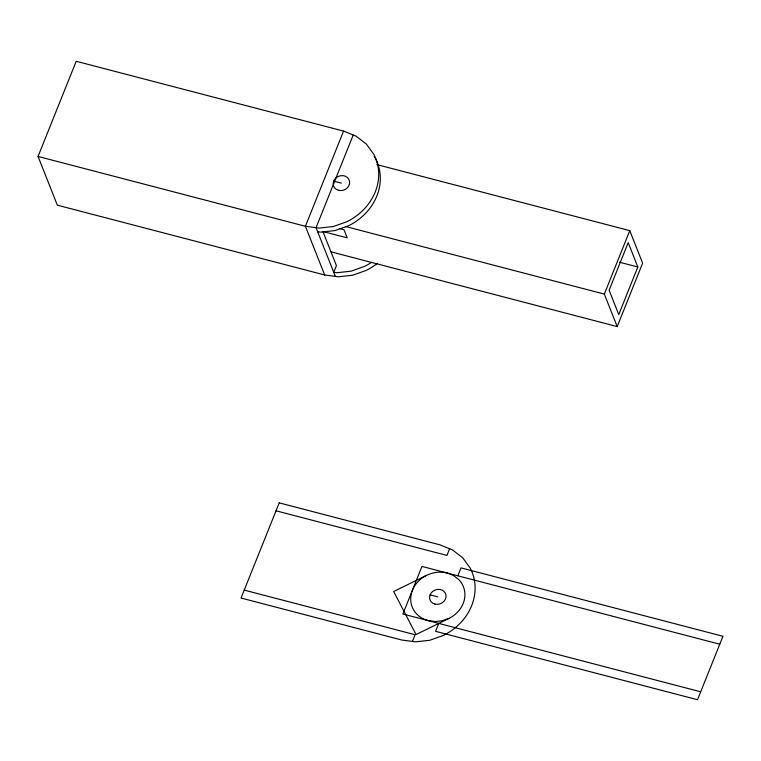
<?xml version="1.0" encoding="UTF-8"?>
<svg xmlns="http://www.w3.org/2000/svg" width="761" height="761" viewBox="0 0 761 761"><rect width="100%" height="100%" fill="white"/><g stroke="black" fill="none" stroke-linecap="round" stroke-linejoin="round"><path stroke-width="1.14" d="M38.05 156.443L76.205 61.27L343.563 131.092L356.043 136.143L366.383 144.095L373.87 154.407A55.077 48.447 -21.6 0 1 346.883 221.708L333.337 226.521L319.192 228.081L305.399 226.274L38.05 156.443L57.341 205.166L324.69 274.987L338.483 276.795L352.628 275.244L366.174 270.421A55.077 48.447 -21.6 0 0 377.351 263.363M343.563 131.092L305.399 226.274L324.69 274.987M353.209 135.001L316.053 227.672L335.344 276.386M412.462 641.428L415.135 634.741L244.233 590.108M449.608 548.748L446.935 555.425L276.034 510.793M438.774 623.392L435.596 631.326L697.514 699.73L722.95 636.282L461.033 567.877L457.856 575.801M330.854 251.796L617.181 326.574L604.329 294.098L629.766 230.65L376.8 164.576M637.832 266.997L618.76 314.588L609.114 290.226L628.196 242.635L637.832 266.997L619.435 262.193M617.181 326.574L642.626 263.125L629.766 230.65M426.598 575.345L393.675 591.525L416.077 634.55L449.009 618.37A27.539 24.228 -21.6 0 0 458.75 579.559L453.585 575.582L447.344 573.062A27.539 24.228 -21.6 0 0 412.424 590.222A27.539 24.228 -21.6 0 0 428.262 620.653L435.159 621.556L442.236 620.776L449.009 618.37M317.66 231.734L320.8 232.143L334.945 230.583L348.49 225.77A55.077 48.447 -21.6 0 0 375.477 158.469L374.155 156.642M333.689 181.089L341.404 183.106M345.608 226.531L604.329 294.098M339.815 228.652L344.02 229.755L347.235 237.87L323.672 231.725M719.773 644.215L421.955 566.431L402.883 614.022L700.691 691.806M430.089 594.836L437.803 596.852M322.949 231.639L336.419 265.646L333.737 272.324L336.876 272.742L351.021 271.182L364.567 266.369A55.077 48.447 -21.6 0 0 371.282 262.526M279.211 502.859L241.056 598.041L401.798 640.03L415.592 641.837L429.737 640.277L443.283 635.464A55.077 48.447 -21.6 0 0 470.269 568.163L462.783 557.851L452.453 549.899L439.963 544.847L279.211 502.859M338.502 190.336A8.371 7.363 -21.6 0 0 349.537 181.232A8.371 7.363 -21.6 0 0 336.172 177.741A8.371 7.363 -21.6 0 0 338.502 190.336M434.902 604.091A8.371 7.363 -21.6 0 0 445.936 594.988A8.371 7.363 -21.6 0 0 432.571 591.497A8.371 7.363 -21.6 0 0 434.902 604.091"/></g></svg>
